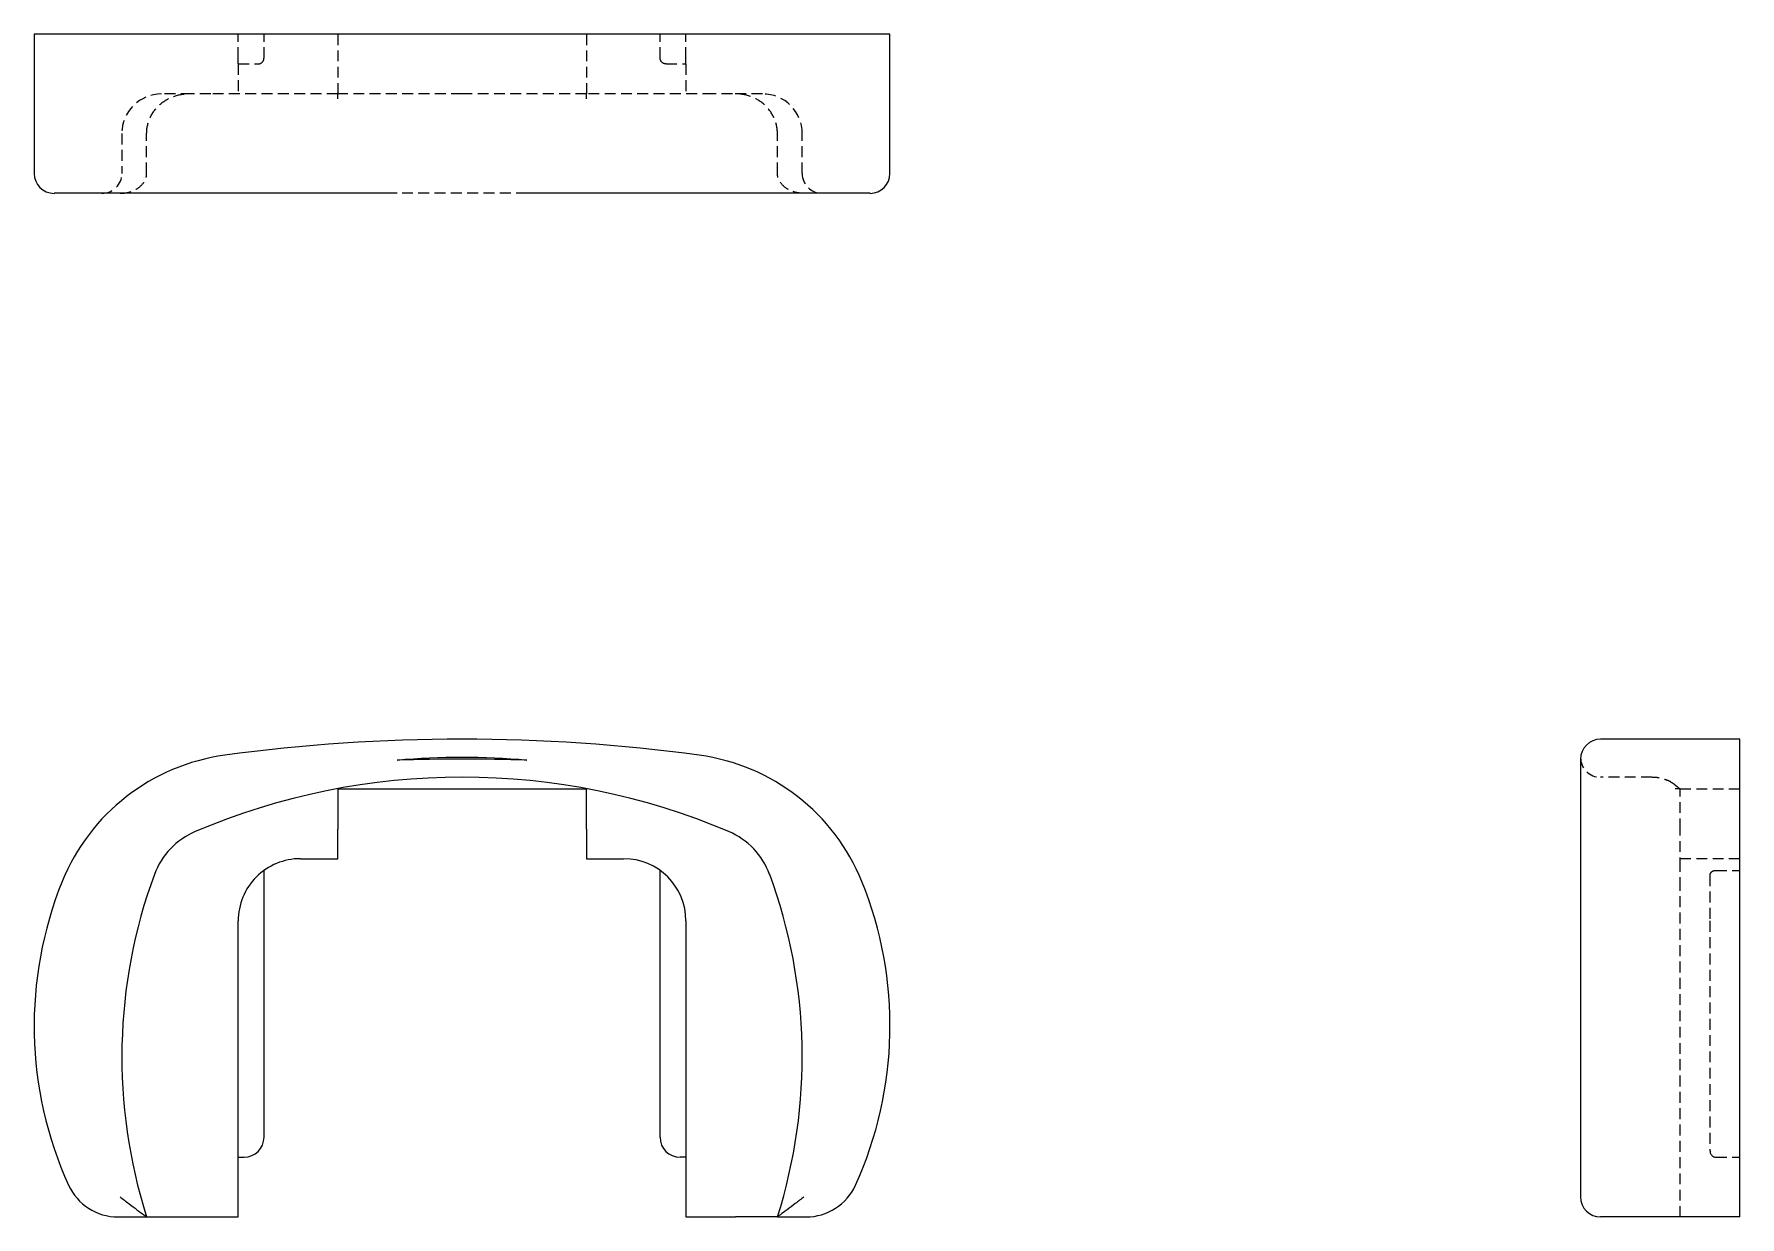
# Model space of a CAD drawing. Header units: millimetres. Extents: x 33 to 232, y 29 to 167.
import ezdxf

# ---------------------------------------------------------------- set-up
doc = ezdxf.new("R2010")
doc.units = ezdxf.units.MM
doc.linetypes.add('HIDDEN', pattern=[1.905, 1.27, -0.635])

msp = doc.modelspace()

# ---------------------------------------------------------------- linework, layer by layer
at = {"color": 7, "linetype": 'Continuous', "lineweight": 25}
for p, q in [((33, 167.3), (33, 151.02)), ((36.29, 167.3), (33, 167.3)), ((55.28, 167.3), (36.29, 167.3)), ((110.72, 167.3), (55.28, 167.3)), ((129.71, 167.3), (110.72, 167.3)), ((133, 167.3), (129.71, 167.3)), ((133, 151.02), (133, 167.3)), ((38.44, 148.7), (35.33, 148.7)), ((55.59, 148.7), (38.44, 148.7)), ((75.41, 148.7), (55.59, 148.7)), ((110.41, 148.7), (90.59, 148.7)), ((127.56, 148.7), (110.41, 148.7)), ((130.67, 148.7), (127.56, 148.7)), ((232.3, 84.91), (216.02, 84.91)), ((232.3, 83.04), (232.3, 84.91)), ((213.7, 80.74), (213.7, 82.44)), ((232.3, 68.29), (232.3, 83.04)), ((213.7, 67.42), (213.7, 80.74)), ((68.46, 79.13), (68.47, 79.09)), ((68.47, 79.09), (68.47, 74.39)), ((83, 79.09), (68.47, 79.09)), ((97.53, 79.09), (83, 79.09)), ((97.54, 79.13), (97.53, 79.09)), ((97.53, 74.39), (97.53, 79.09)), ((68.47, 70.95), (68.47, 74.39)), ((97.53, 74.39), (97.53, 70.95)), ((64.12, 70.95), (68.47, 70.95)), ((97.53, 70.95), (101.88, 70.95)), ((59.86, 38.4), (59.86, 69.58)), ((106.14, 38.4), (106.14, 69.58)), ((232.3, 32.8), (232.3, 68.29)), ((213.7, 33.76), (213.7, 67.42)), ((56.84, 29.09), (56.84, 63.67)), ((109.16, 63.67), (109.16, 29.09)), ((56.84, 36.07), (57.53, 36.07)), ((109.16, 36.07), (108.47, 36.07)), ((213.7, 31.42), (213.7, 33.76)), ((232.3, 29.09), (232.3, 32.8)), ((42.79, 29.09), (46.15, 29.09)), ((51.05, 29.09), (56.84, 29.09)), ((109.16, 29.09), (114.95, 29.09)), ((119.85, 29.09), (123.21, 29.09)), ((232.3, 29.09), (216.02, 29.09))]:
    msp.add_line(p, q, dxfattribs=at)
at = {"color": 7, "linetype": 'HIDDEN', "lineweight": 18}
for p, q in [((56.84, 164.51), (56.84, 167.3)), ((59.86, 164.51), (59.86, 167.3)), ((68.47, 167.3), (68.47, 160.33)), ((97.53, 167.3), (97.53, 160.33)), ((106.14, 164.51), (106.14, 167.3)), ((109.16, 164.51), (109.16, 167.3)), ((56.84, 163.81), (56.84, 164.51)), ((56.84, 163.81), (59.16, 163.81)), ((56.84, 163.81), (56.84, 160.33)), ((106.84, 163.81), (109.16, 163.81)), ((109.16, 163.81), (109.16, 164.51)), ((109.16, 163.81), (109.16, 160.33)), ((51.42, 160.33), (47.9, 160.33)), ((53.63, 160.33), (51.42, 160.33)), ((68.47, 160.33), (53.63, 160.33)), ((83, 160.33), (68.47, 160.33)), ((97.53, 160.33), (83, 160.33)), ((112.37, 160.33), (97.53, 160.33)), ((114.58, 160.33), (112.37, 160.33)), ((118.1, 160.33), (114.58, 160.33)), ((43.25, 155.67), (43.25, 151.02)), ((46.15, 151.02), (46.15, 155.67)), ((119.85, 151.02), (119.85, 155.67)), ((122.75, 151.02), (122.75, 155.67)), ((90.59, 148.7), (75.41, 148.7)), ((213.7, 82.44), (213.7, 82.79)), ((222.03, 80.47), (216.02, 80.47)), ((225.33, 74.39), (225.33, 79.09)), ((232.3, 79.09), (225.33, 79.09)), ((225.33, 69.83), (225.33, 74.39)), ((232.3, 70.95), (225.33, 70.95)), ((225.33, 67.51), (225.33, 69.83)), ((228.81, 69.01), (228.81, 63.67)), ((229.51, 69.58), (232.3, 69.58)), ((225.33, 29.09), (225.33, 67.51)), ((228.81, 63.67), (228.81, 36.77)), ((229.51, 36.07), (232.3, 36.07))]:
    msp.add_line(p, q, dxfattribs=at)
at = {"color": 7, "linetype": 'HIDDEN', "lineweight": 18, "flags": 128}
msp.add_lwpolyline([(224.62, 79.67), (224.99, 79.4), (225.33, 79.09)], dxfattribs=at)
at = {"color": 7, "linetype": 'HIDDEN', "lineweight": 18}
for centre, radius, start, end in [((47.9, 155.67), 4.65, 90, 180), ((93.78, 159.75), 25.32, 178.6893, 180.002), ((72.22, 159.75), 25.32, 359.998, 1.3107), ((118.1, 155.67), 4.65, 0, 90), ((40.93, 151.02), 2.33, 270, 0), ((125.07, 151.02), 2.33, 180, 270), ((216.02, 82.79), 2.33, 180, 270), ((224.75, 74.4), 4.73, 82.956, 90.0004), ((229.51, 36.77), 0.698, 180, 270)]:
    msp.add_arc(centre, radius, start, end, dxfattribs=at)
at = {"color": 7, "linetype": 'Continuous', "lineweight": 25}
for centre, radius, start, end in [((35.33, 151.02), 2.33, 180, 270), ((130.67, 151.02), 2.33, 270, 0), ((83, -121.88), 206.79, 82.296, 97.704), ((216.02, 82.58), 2.33, 90, 180), ((58.49, 59.3), 23.95, 97.7041, 157.9599), ((83, 0.77), 82.02, 84.6938, 95.3062), ((83, -121.88), 204.47, 87.8739, 92.1261), ((107.51, 59.3), 23.95, 22.0401, 82.2959), ((83, 0.77), 79.7, 66.9643, 113.0357), ((55.22, 66.11), 8.69, 113.0357, 159.778), ((110.78, 66.11), 8.69, 20.222, 66.9643), ((64.12, 63.67), 7.28, 89.9999, 180), ((101.88, 63.67), 7.28, 360, 89.9997), ((77.98, 51.41), 44.98, 157.9598, 204.4464), ((104.97, 47.78), 61.72, 159.778, 197.6257), ((61.03, 47.78), 61.72, 342.3743, 20.222), ((88.02, 51.41), 44.98, 335.5535, 22.0401), ((57.53, 38.4), 2.33, 270, 0), ((108.47, 38.4), 2.33, 180, 270), ((42.79, 35.42), 6.33, 204.4464, 270), ((123.21, 35.42), 6.33, 270, 335.5535), ((216.02, 31.42), 2.33, 180, 270)]:
    msp.add_arc(centre, radius, start, end, dxfattribs=at)
at = {"color": 7, "linetype": 'HIDDEN', "lineweight": 18}
for points, knots in [([(59.16, 163.81), (59.34, 163.81), (59.52, 163.89), (59.78, 164.14), (59.86, 164.33), (59.86, 164.51)], [0, 0, 0, 0, 0.5, 0.5, 1, 1, 1, 1]), ([(106.84, 163.81), (106.66, 163.81), (106.48, 163.89), (106.22, 164.14), (106.14, 164.33), (106.14, 164.51)], [0, 0, 0, 0, 0.5, 0.5, 1, 1, 1, 1]), ([(46.15, 155.67), (46.15, 156.3), (46.28, 156.92), (46.79, 158.06), (47.16, 158.57), (48.08, 159.43), (48.62, 159.76), (49.79, 160.21), (50.42, 160.33), (51.05, 160.33)], [0, 0, 0, 0, 0.25, 0.25, 0.5, 0.5, 0.75, 0.75, 1, 1, 1, 1]), ([(119.85, 155.67), (119.85, 156.3), (119.72, 156.92), (119.21, 158.06), (118.84, 158.57), (117.92, 159.43), (117.38, 159.76), (116.21, 160.21), (115.58, 160.33), (114.95, 160.33)], [0, 0, 0, 0, 0.25, 0.25, 0.5, 0.5, 0.75, 0.75, 1, 1, 1, 1]), ([(43.05, 148.7), (43.39, 148.7), (43.73, 148.74), (44.4, 148.92), (44.72, 149.05), (45.32, 149.42), (45.6, 149.67), (45.91, 150.12), (46, 150.29), (46.12, 150.64), (46.15, 150.83), (46.15, 151.02)], [0, 0, 0, 0, 0.25, 0.25, 0.5, 0.5, 0.75, 0.75, 0.875, 0.875, 1, 1, 1, 1]), ([(122.95, 148.7), (122.61, 148.7), (122.27, 148.74), (121.6, 148.92), (121.28, 149.05), (120.68, 149.42), (120.4, 149.67), (120.09, 150.12), (120, 150.29), (119.88, 150.64), (119.85, 150.83), (119.85, 151.02)], [0, 0, 0, 0, 0.25, 0.25, 0.5, 0.5, 0.75, 0.75, 0.875, 0.875, 1, 1, 1, 1]), ([(224.63, 79.67), (224.43, 79.79), (224.03, 80.03), (223.38, 80.28), (222.72, 80.43), (222.27, 80.44), (222.05, 80.45)], [0, 0, 0, 0, 0.251858, 0.504193, 0.754376, 1, 1, 1, 1]), ([(228.81, 69.01), (228.81, 69.17), (228.89, 69.32), (229.14, 69.53), (229.33, 69.58), (229.51, 69.58)], [0, 0, 0, 0, 0.5, 0.5, 1, 1, 1, 1])]:
    msp.add_open_spline(points, degree=3, knots=knots, dxfattribs=at)
at = {"color": 7, "linetype": 'Continuous', "lineweight": 25}
for points, knots in [([(43.05, 31.42), (43.39, 31.16), (43.73, 30.9), (44.4, 30.39), (44.72, 30.15), (45.32, 29.7), (45.6, 29.5), (45.91, 29.27), (46, 29.21), (46.12, 29.12), (46.15, 29.09), (46.15, 29.09)], [0, 0, 0, 0, 0.25, 0.25, 0.5, 0.5, 0.75, 0.75, 0.875, 0.875, 1, 1, 1, 1]), ([(122.95, 31.42), (122.61, 31.16), (122.27, 30.9), (121.6, 30.39), (121.28, 30.15), (120.68, 29.7), (120.4, 29.5), (120.09, 29.27), (120, 29.21), (119.88, 29.12), (119.85, 29.09), (119.85, 29.09)], [0, 0, 0, 0, 0.25, 0.25, 0.5, 0.5, 0.75, 0.75, 0.875, 0.875, 1, 1, 1, 1]), ([(46.15, 29.09), (46.15, 29.09), (46.28, 29.09), (46.79, 29.09), (47.16, 29.09), (48.08, 29.09), (48.62, 29.09), (49.79, 29.09), (50.42, 29.09), (51.05, 29.09)], [0, 0, 0, 0, 0.25, 0.25, 0.5, 0.5, 0.75, 0.75, 1, 1, 1, 1]), ([(119.85, 29.09), (119.85, 29.09), (119.72, 29.09), (119.21, 29.09), (118.84, 29.09), (117.92, 29.09), (117.38, 29.09), (116.21, 29.09), (115.58, 29.09), (114.95, 29.09)], [0, 0, 0, 0, 0.25, 0.25, 0.5, 0.5, 0.75, 0.75, 1, 1, 1, 1])]:
    msp.add_open_spline(points, degree=3, knots=knots, dxfattribs=at)

doc.saveas('drawing.dxf')
